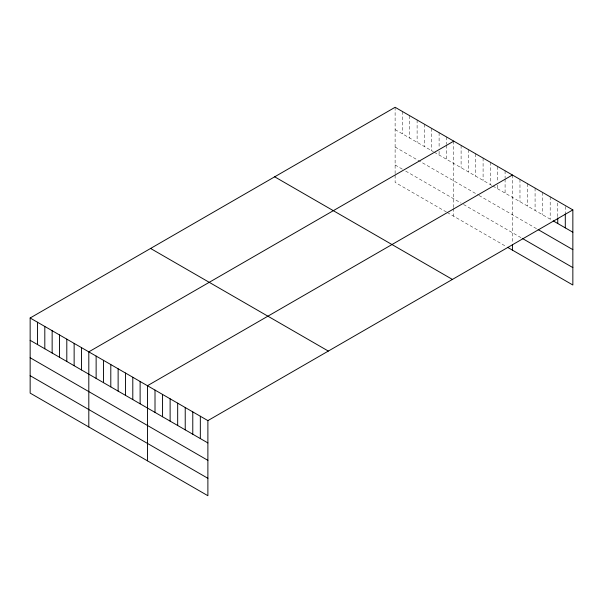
<?xml version="1.0" encoding="UTF-8"?>
<svg xmlns="http://www.w3.org/2000/svg" width="603" height="603" viewBox="0 0 603 603"><rect width="100%" height="100%" fill="white"/><g stroke="black" fill="none" stroke-linecap="round" stroke-linejoin="round"><path stroke-width="0.45" stroke-dasharray="3.02 2.26" d="M395.116 107.281L395.116 173.687M395.116 129.615L433.399 151.715M434.213 152.19L492.056 185.581M492.87 186.048L551.7 220.02M395.116 147.034L478.202 195.003M479.016 195.47L537.348 229.148M395.116 164.973L402.442 169.209M405.706 171.094L461.099 203.075M463.541 204.485L521.482 237.936M446.431 212.022L395.116 182.392L395.116 174.553M447.245 212.497L505.088 245.888M565.297 206.467L565.297 212.98M557.745 203.038L557.745 216.99M550.185 196.812L550.185 219.145M542.632 192.455L542.632 214.781M535.08 188.091L535.08 210.424M527.527 183.727L527.527 206.06M519.974 179.37L519.974 201.696M512.422 175.006L512.422 243.152M505.088 170.777L505.088 178.217M505.088 179.151L505.088 193.103M497.754 166.541L497.754 181.428M497.754 185.151L497.754 188.875M490.427 162.305L490.427 184.639M483.093 158.076L483.093 180.41M475.759 153.84L475.759 176.174M468.425 149.612L468.425 171.938M461.099 145.376L461.099 167.709M453.765 141.14L453.765 207.553M453.765 208.419L453.765 216.258M446.431 136.911L446.431 144.351M446.431 145.285L446.431 159.245M439.105 132.675L439.105 147.562M439.105 151.285L439.105 155.009M431.771 128.447L431.771 150.773M424.437 124.21L424.437 146.544M417.11 119.982L417.11 142.308M409.776 115.746L409.776 138.079M402.442 111.51L402.442 133.843"/><path stroke-width="0.9" d="M30.15 317.992L207.884 420.608L207.884 495.719L30.15 393.103L30.15 317.992L395.116 107.281L572.85 209.897L572.85 285.008L507.53 247.298M453.765 141.14L88.807 351.851L88.807 426.969M512.422 175.006L147.456 385.716L147.456 460.828M207.884 420.608L572.85 209.897M553.207 220.886L572.85 232.23M538.102 229.585L572.85 249.65M522.236 238.373L572.85 267.596M274.674 176.815L452.416 279.43M150.584 248.459L328.326 351.074M30.15 340.318L207.884 442.934M30.15 357.737L207.884 460.353M30.15 375.684L207.884 478.3M565.297 213.907L565.297 227.866M557.745 217.924L557.745 223.502M512.422 244.893L512.422 250.124M200.332 416.243L200.332 438.577M192.779 411.879L192.779 434.213M185.227 407.522L185.227 429.856M177.674 403.158L177.674 425.492M170.121 398.802L170.121 421.128M162.561 394.437L162.561 416.771M155.009 390.073L155.009 412.407M140.122 381.48L140.122 403.814M132.796 377.252L132.796 399.578M125.462 373.016L125.462 395.349M118.128 368.787L118.128 391.113M110.801 364.551L110.801 386.885M103.467 360.315L103.467 382.649M96.133 356.087L96.133 378.42M81.473 347.622L81.473 369.948M74.139 343.386L74.139 365.719M66.805 339.15L66.805 361.483M59.478 334.921L59.478 357.255M52.144 330.685L52.144 353.019M44.81 326.457L44.81 348.79M37.484 322.221L37.484 344.554"/></g></svg>
